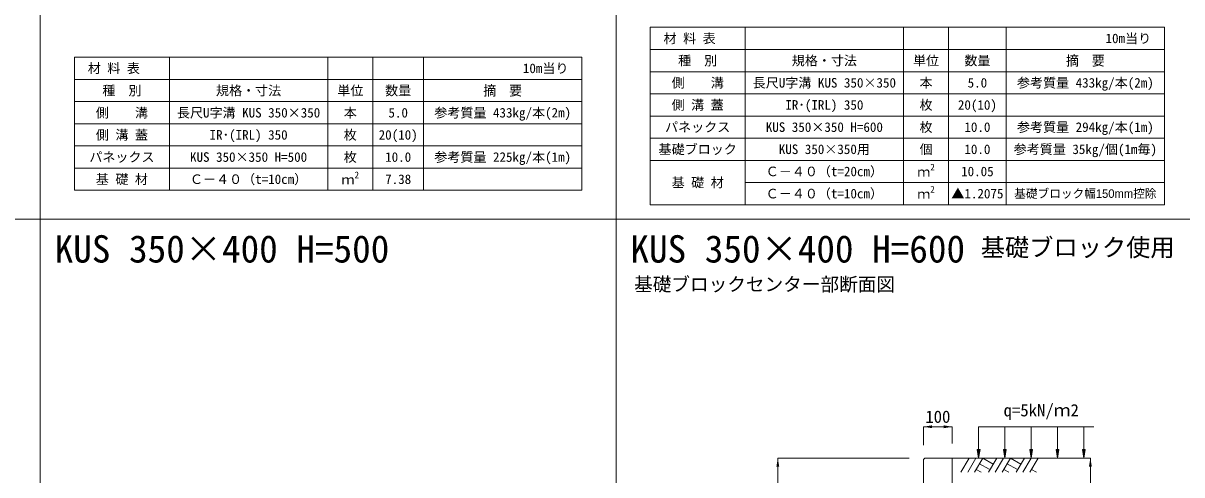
# Model space of a CAD drawing. Units: millimetres at full size, sheet at 1:40; details may follow other scales. Extents: x 206103 to 244503, y 883348 to 903496.
# Drawn here: x 211244 to 215269, y 892160 to 893729 of the extents above; entities that cross this region are included whole.
import ezdxf
from ezdxf.enums import TextEntityAlignment as Align

# ---------------------------------------------------------------- set-up
doc = ezdxf.new("R2010")
doc.units = ezdxf.units.MM
doc.header["$LTSCALE"] = 40
for name, color, linetype, lineweight in [('0_2', 7, 'Continuous', 20), ('Defpoints_3', 8, 'Continuous', 0), ('パネックスKUS', 2, 'Continuous', 20), ('図枠', 5, 'Continuous', 13), ('寸法・材料表', 7, 'Continuous', 13), ('寸法線', 7, 'Continuous', 13), ('ﾊｯﾁﾝｸﾞ', 7, 'Continuous', 5)]:
    doc.layers.add(name, color=color, linetype=linetype, lineweight=lineweight)
doc.layers.add('文字', color=7, linetype='Continuous')
doc.styles.add('ＭＳ ゴシック', font='')
doc.styles.add('ＭＳ Ｐゴシック', font='')
doc.styles.get('ＭＳ ゴシック').set_extended_font_data('MS Gothic')
doc.styles.get('ＭＳ Ｐゴシック').set_extended_font_data('MS PGothic')

# ---------------------------------------------------------------- blocks, each defined once
blk = doc.blocks.new('filled_arrow')
at = {"color": 0, "linetype": 'Continuous', "lineweight": -2}
blk.add_solid([(7.5, 1.25), (0, 0), (7.5, -1.25)], dxfattribs=at)

msp = doc.modelspace()

# ---------------------------------------------------------------- hatches: boundary and pattern name
at = {"layer": '寸法線'}
for points in [[(214567.57, 892248.33), (214562.57, 892218.33), (214557.57, 892248.33)], [(214658.98, 892248.33), (214653.98, 892218.33), (214648.98, 892248.33)], [(214750.39, 892248.33), (214745.39, 892218.33), (214740.39, 892248.33)], [(214841.81, 892248.33), (214836.81, 892218.33), (214831.81, 892248.33)], [(214933.22, 892248.33), (214928.22, 892218.33), (214923.22, 892248.33)]]:
    msp.add_hatch(color=256, dxfattribs=at).paths.add_polyline_path(points)

# ---------------------------------------------------------------- linework, layer by layer
at = {"layer": '0_2'}
msp.add_line((214471.16, 892218.33), (214871.16, 892218.33), dxfattribs=at)
at = {"layer": 'Defpoints_3'}
for p, q in [((213421.89, 893714.77), (215208.53, 893714.77)), ((213421.89, 893714.77), (213421.89, 893637.33)), ((213751.89, 893714.77), (213751.89, 893637.33)), ((214301.89, 893714.77), (214301.89, 893637.33)), ((214458.53, 893714.77), (214458.53, 893637.33)), ((214658.53, 893714.77), (214658.53, 893637.33)), ((215208.53, 893714.77), (215208.53, 893637.33)), ((211421.89, 893610.77), (213184.53, 893610.77)), ((211421.89, 893610.77), (211421.89, 893533.33)), ((211751.89, 893610.77), (211751.89, 893533.33)), ((212301.89, 893610.77), (212301.89, 893533.33)), ((212458.53, 893610.77), (212458.53, 893533.33)), ((212634.53, 893610.77), (212634.53, 893533.33)), ((213184.53, 893610.77), (213184.53, 893533.33))]:
    msp.add_line(p, q, dxfattribs=at)
at = {"layer": 'パネックスKUS'}
for p, q in [((214376.16, 892218.33), (214371.16, 892213.33)), ((214371.16, 892213.33), (214371.16, 891618.33)), ((214471.16, 892218.33), (214376.16, 892218.33)), ((214471.16, 891048.33), (214471.16, 892218.33))]:
    msp.add_line(p, q, dxfattribs=at)
at = {"layer": '図枠'}
for p, q in [((211303.21, 903148.33), (211303.21, 883448.33)), ((213303.21, 903148.33), (213303.21, 883448.33)), ((206103.21, 893048.33), (223303.21, 893048.33))]:
    msp.add_line(p, q, dxfattribs=at)
at = {"layer": '寸法・材料表'}
for p, q in [((213421.89, 893637.33), (215208.53, 893637.33)), ((213421.89, 893637.33), (213421.89, 893098.33)), ((213751.89, 893637.33), (213751.89, 893098.33)), ((214301.89, 893637.33), (214301.89, 893098.33)), ((214458.53, 893637.33), (214458.53, 893098.33)), ((214658.53, 893637.33), (214658.53, 893098.33)), ((215208.53, 893637.33), (215208.53, 893098.33)), ((213421.89, 893560.33), (215208.53, 893560.33)), ((211421.89, 893533.33), (213184.53, 893533.33)), ((211421.89, 893533.33), (211421.89, 893148.33)), ((211751.89, 893533.33), (211751.89, 893148.33)), ((212301.89, 893533.33), (212301.89, 893148.33)), ((212458.53, 893533.33), (212458.53, 893148.33)), ((212634.53, 893533.33), (212634.53, 893148.33)), ((213184.53, 893533.33), (213184.53, 893148.33)), ((213421.89, 893483.33), (215208.53, 893483.33)), ((211421.89, 893456.33), (213184.53, 893456.33)), ((211421.89, 893379.33), (213184.53, 893379.33)), ((213421.89, 893406.33), (215208.53, 893406.33)), ((211421.89, 893302.33), (213184.53, 893302.33)), ((213421.89, 893329.33), (215208.53, 893329.33)), ((211421.89, 893225.33), (213184.53, 893225.33)), ((213421.89, 893252.33), (215208.53, 893252.33)), ((211421.89, 893148.33), (213184.53, 893148.33)), ((213751.89, 893175.33), (215208.53, 893175.33)), ((213421.89, 893098.33), (215208.53, 893098.33))]:
    msp.add_line(p, q, dxfattribs=at)
at = {"layer": '寸法線'}
for p, q in [((214371.16, 892326.88), (214471.16, 892326.88)), ((214371.16, 892263.33), (214371.16, 892326.88)), ((214471.16, 892268.33), (214471.16, 892326.88)), ((213865.21, 891618.33), (213865.21, 892218.33)), ((214321.16, 892218.33), (213865.21, 892218.33)), ((214521.16, 892218.33), (214951.05, 892218.33)), ((214951.05, 891048.33), (214951.05, 892218.33))]:
    msp.add_line(p, q, dxfattribs=at)
at = {"layer": '寸法線', "lineweight": 9}
for p, q in [((214962.57, 892326.88), (214562.57, 892326.88)), ((214562.57, 892248.33), (214562.57, 892326.88)), ((214653.98, 892248.33), (214653.98, 892326.88)), ((214745.39, 892248.33), (214745.39, 892326.88)), ((214836.81, 892248.33), (214836.81, 892326.88)), ((214928.22, 892248.33), (214928.22, 892326.88))]:
    msp.add_line(p, q, dxfattribs=at)
for points in [[(214567.57, 892248.33), (214562.57, 892218.33), (214557.57, 892248.33)], [(214658.98, 892248.33), (214653.98, 892218.33), (214648.98, 892248.33)], [(214750.39, 892248.33), (214745.39, 892218.33), (214740.39, 892248.33)], [(214841.81, 892248.33), (214836.81, 892218.33), (214831.81, 892248.33)], [(214933.22, 892248.33), (214928.22, 892218.33), (214923.22, 892248.33)]]:
    msp.add_lwpolyline(points, close=True, dxfattribs=at)
at = {"layer": 'ﾊｯﾁﾝｸﾞ', "lineweight": 9}
for p, q in [((214529.8, 892218.32), (214501.16, 892168.7)), ((214553.43, 892218.32), (214524.78, 892168.7)), ((214577.05, 892218.32), (214548.4, 892168.7)), ((214577.05, 892218.32), (214613.62, 892197.21)), ((214625.8, 892218.32), (214597.16, 892168.7)), ((214649.43, 892218.32), (214620.78, 892168.7)), ((214673.05, 892218.32), (214644.4, 892168.7)), ((214673.05, 892218.32), (214709.61, 892197.21)), ((214721.8, 892218.32), (214693.15, 892168.7)), ((214745.42, 892218.32), (214716.78, 892168.7)), ((214769.05, 892218.32), (214740.4, 892168.7)), ((214554.2, 892178.75), (214571.62, 892168.7)), ((214565.63, 892198.54), (214599.04, 892179.25)), ((214650.2, 892178.75), (214667.62, 892168.7)), ((214661.62, 892198.54), (214695.04, 892179.25)), ((214746.2, 892178.75), (214763.62, 892168.7))]:
    msp.add_line(p, q, dxfattribs=at)

# ---------------------------------------------------------------- block references
at = {"layer": '寸法線', "xscale": 4, "yscale": 4}
msp.add_blockref('filled_arrow', (214371.16, 892326.88), dxfattribs=at)
for p, rotation in [((214471.16, 892326.88), 180), ((213865.21, 892218.33), 270), ((214951.05, 892218.33), 270)]:
    msp.add_blockref('filled_arrow', p, dxfattribs=dict(at, rotation=rotation))

# ---------------------------------------------------------------- texts
at = {"layer": '0_2', "style": 'ＭＳ ゴシック'}
msp.add_text('基礎ブロックセンター部断面図', height=47.47, dxfattribs=at).set_placement((213365.97, 892783.91), align=Align.BOTTOM_LEFT)
at = {"layer": '寸法・材料表', "style": 'ＭＳ ゴシック'}
for p in [(213422.94, 893676.05), (211422.94, 893572.05)]:
    msp.add_text('\u3000材 料 表', height=33.23, dxfattribs=at).set_placement(p, align=Align.MIDDLE_LEFT)
for p in [(215207.47, 893676.05), (213183.47, 893572.05)]:
    msp.add_text('10m当り\u3000', height=33.23, dxfattribs=at).set_placement(p, align=Align.MIDDLE_RIGHT)
at = {"layer": '寸法・材料表'}
for s, height, style, p in [('種\u3000別', 33.23, 'ＭＳ ゴシック', (213586.89, 893598.83)), ('規格・寸法', 33.23, 'ＭＳ ゴシック', (214026.89, 893598.83)), ('単位', 33.23, 'ＭＳ ゴシック', (214380.21, 893598.83)), ('数量', 33.23, 'ＭＳ ゴシック', (214558.53, 893598.83)), ('側\u3000\u3000溝', 33.23, 'ＭＳ ゴシック', (213586.89, 893521.83)), ('長尺U字溝 KUS 350×350', 33.23, 'ＭＳ ゴシック', (214026.89, 893521.83)), ('本', 33.23, 'ＭＳ ゴシック', (214380.21, 893521.83)), ('参考質量 433kg/本(2m)', 33.23, 'ＭＳ ゴシック', (214933.53, 893521.83)), ('種\u3000別', 33.23, 'ＭＳ ゴシック', (211586.89, 893494.83)), ('規格・寸法', 33.23, 'ＭＳ ゴシック', (212026.89, 893494.83)), ('単位', 33.23, 'ＭＳ ゴシック', (212380.21, 893494.83)), ('数量', 33.23, 'ＭＳ ゴシック', (212546.53, 893494.83)), ('5.0', 33.23, 'ＭＳ ゴシック', (214558.53, 893521.83)), ('側 溝 蓋', 33.23, 'ＭＳ ゴシック', (213586.89, 893444.83)), ('IR･(IRL) 350', 33.23, 'ＭＳ ゴシック', (214026.89, 893444.83)), ('枚', 33.23, 'ＭＳ ゴシック', (214380.21, 893444.83)), ('20(10)', 33.23, 'ＭＳ ゴシック', (214558.53, 893444.83)), ('側\u3000\u3000溝', 33.23, 'ＭＳ ゴシック', (211586.89, 893417.83)), ('長尺U字溝 KUS 350×350', 33.23, 'ＭＳ ゴシック', (212026.89, 893417.83)), ('本', 33.23, 'ＭＳ ゴシック', (212380.21, 893417.83)), ('5.0', 33.23, 'ＭＳ ゴシック', (212546.53, 893417.83)), ('参考質量 433kg/本(2m)', 33.23, 'ＭＳ ゴシック', (212909.53, 893417.83)), ('パネックス', 33.23, 'ＭＳ ゴシック', (213586.89, 893367.83)), ('KUS 350×350 H=600', 33.23, 'ＭＳ ゴシック', (214026.89, 893367.83)), ('枚', 33.23, 'ＭＳ ゴシック', (214380.21, 893367.83)), ('10.0', 33.23, 'ＭＳ ゴシック', (214558.53, 893367.83)), ('参考質量 294kg/本(1m)', 33.23, 'ＭＳ ゴシック', (214933.53, 893367.83)), ('側 溝 蓋', 33.23, 'ＭＳ ゴシック', (211586.89, 893340.83)), ('IR･(IRL) 350', 33.23, 'ＭＳ ゴシック', (212026.89, 893340.83)), ('枚', 33.23, 'ＭＳ ゴシック', (212380.21, 893340.83)), ('20(10)', 33.23, 'ＭＳ ゴシック', (212546.53, 893340.83)), ('基礎ブロック', 33.23, 'ＭＳ ゴシック', (213586.89, 893290.83)), ('KUS 350×350用', 33.23, 'ＭＳ ゴシック', (214026.89, 893290.83)), ('個', 33.23, 'ＭＳ ゴシック', (214380.21, 893290.83)), ('10.0', 33.23, 'ＭＳ ゴシック', (214558.53, 893290.83)), ('参考質量 35kg/個(1m毎)', 33.23, 'ＭＳ ゴシック', (214933.53, 893290.83)), ('パネックス', 33.23, 'ＭＳ ゴシック', (211586.89, 893263.83)), ('KUS 350×350 H=500', 33.23, 'ＭＳ ゴシック', (212026.89, 893263.83)), ('枚', 33.23, 'ＭＳ ゴシック', (212380.21, 893263.83)), ('10.0', 33.23, 'ＭＳ ゴシック', (212546.53, 893263.83)), ('参考質量 225kg/本(1m)', 33.23, 'ＭＳ ゴシック', (212909.53, 893263.83)), ('Ｃ－４０（t=20cm）', 33.23, 'ＭＳ ゴシック', (214026.89, 893213.83)), ('10.05', 33.23, 'ＭＳ ゴシック', (214558.53, 893213.83)), ('基 礎 材', 33.23, 'ＭＳ ゴシック', (211586.89, 893186.83)), ('Ｃ－４０（t=10cm）', 33.23, 'ＭＳ ゴシック', (212026.89, 893186.83)), ('7.38', 33.23, 'ＭＳ ゴシック', (212546.53, 893186.83)), ('基 礎 材', 33.23, 'ＭＳ ゴシック', (213586.89, 893175.33)), ('Ｃ－４０（t=10cm）', 33.23, 'ＭＳ ゴシック', (214026.89, 893136.83)), ('▲1.2075', 33.23, 'ＭＳ ゴシック', (214558.53, 893136.83)), ('基礎ブロック幅150mm控除', 29.69, 'ＭＳ Ｐゴシック', (214933.53, 893136.83))]:
    msp.add_text(s, height=height, dxfattribs=dict(at, style=style)).set_placement(p, align=Align.MIDDLE_CENTER)
at = {"layer": '寸法・材料表', "style": 'ＭＳ Ｐゴシック', "width": 0.95}
for p in [(214933.53, 893598.83), (212909.53, 893494.83)]:
    msp.add_text('摘\u3000要', height=34.64, dxfattribs=at).set_placement(p, align=Align.MIDDLE_CENTER)
at = {"layer": '寸法・材料表', "style": 'ＭＳ ゴシック'}
for s, height, p in [('ｍ', 33.23, (214349.61, 893185.72)), ('2', 23.26, (214394.94, 893210.22)), ('ｍ', 33.23, (212349.61, 893158.72)), ('2', 23.26, (212394.94, 893183.22)), ('ｍ', 33.23, (214349.61, 893108.72)), ('2', 23.26, (214394.94, 893133.22))]:
    msp.add_text(s, height=height, dxfattribs=at).set_placement(p, align=Align.BOTTOM_LEFT)
at = {"layer": '寸法線', "style": 'ＭＳ ゴシック'}
msp.add_text('100', height=42.72, dxfattribs=at).set_placement((214421.16, 892361.88), align=Align.MIDDLE_CENTER)
at = {"layer": '文字', "style": 'ＭＳ ゴシック'}
for s, height, p in [('KUS 350×400 H=500', 94.94, (211353.21, 892868.83)), ('KUS 350×400 H=600', 94.94, (213353.21, 892868.83)), ('q=5kN/ｍ2', 42.72, (214649.45, 892350.15))]:
    msp.add_text(s, height=height, dxfattribs=at).set_placement(p, align=Align.BOTTOM_LEFT)
msp.add_text('基礎ブロック使用', height=61.71, dxfattribs=at).set_placement((215243.58, 892949.79), align=Align.MIDDLE_RIGHT)

doc.saveas('drawing.dxf')
